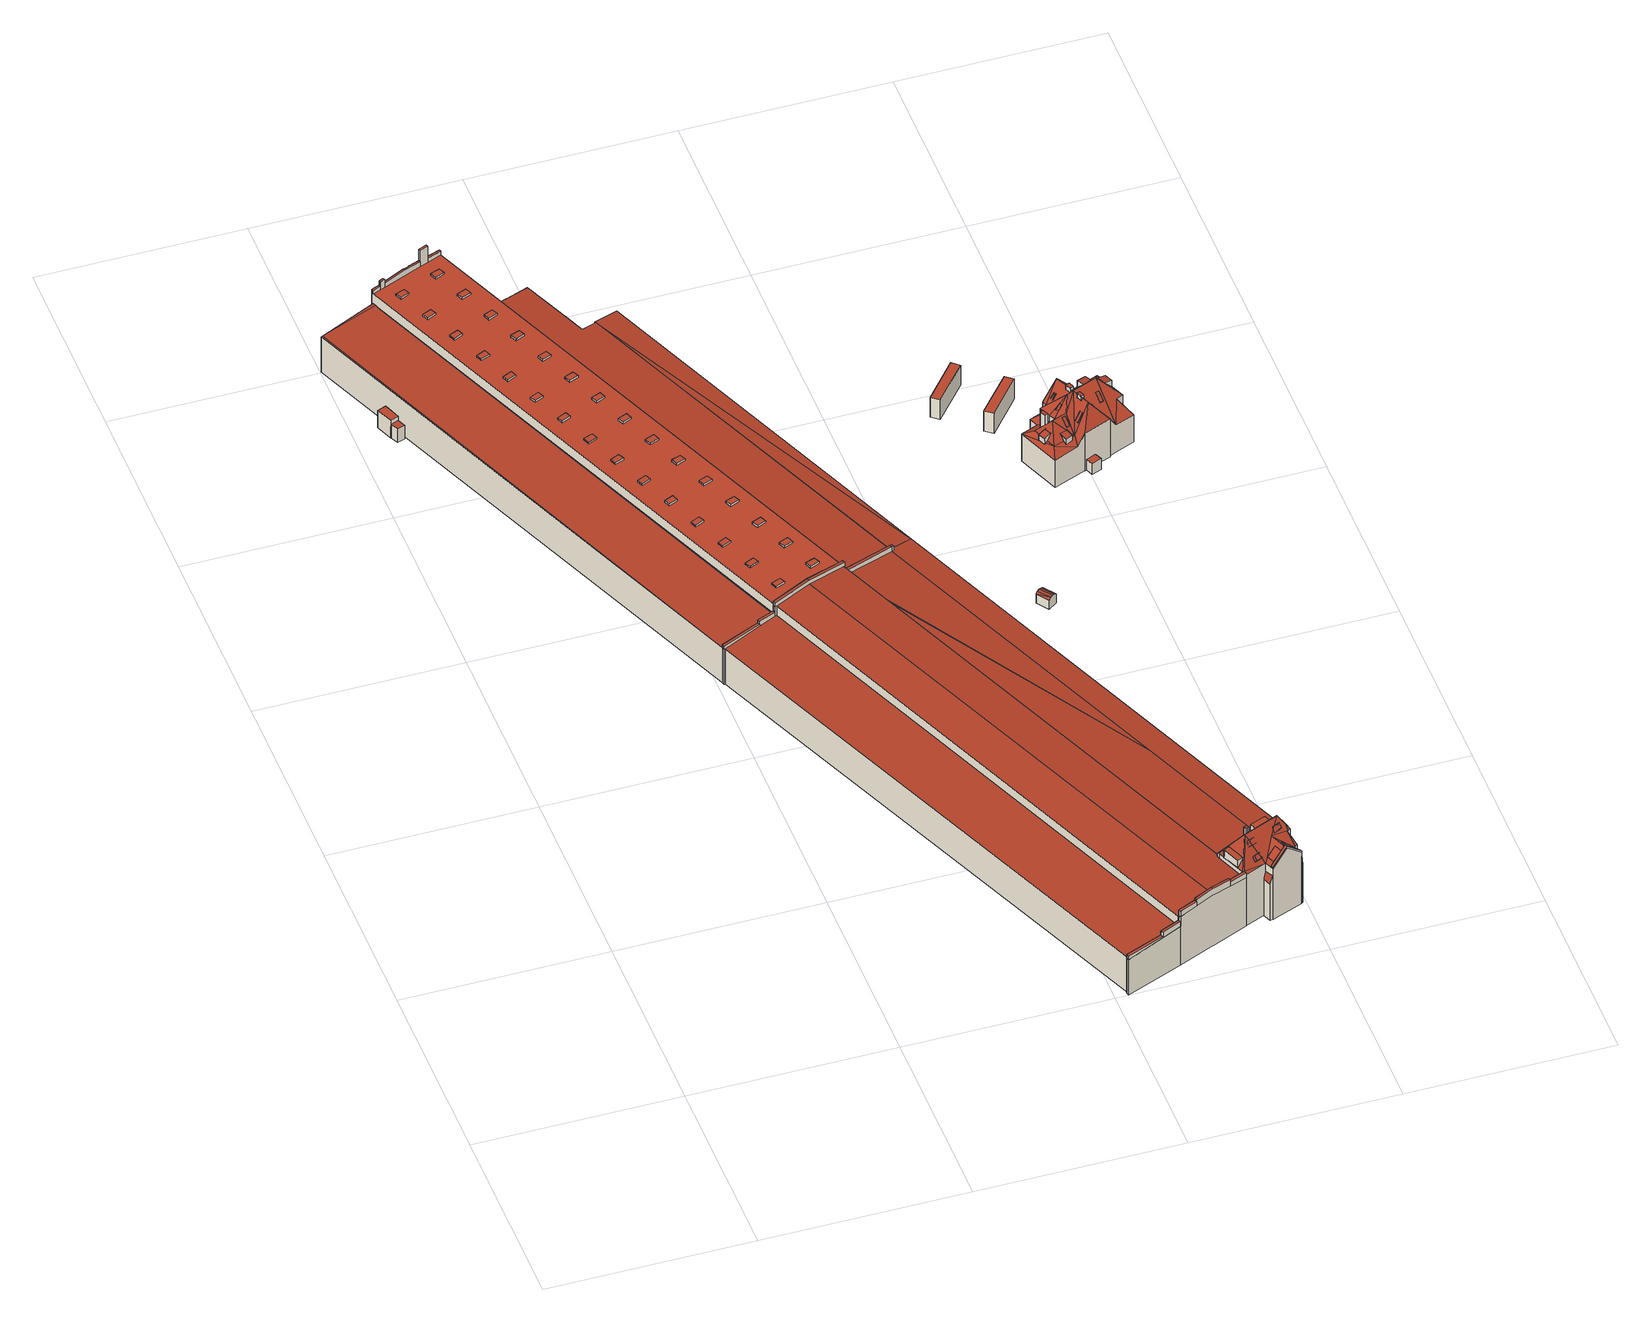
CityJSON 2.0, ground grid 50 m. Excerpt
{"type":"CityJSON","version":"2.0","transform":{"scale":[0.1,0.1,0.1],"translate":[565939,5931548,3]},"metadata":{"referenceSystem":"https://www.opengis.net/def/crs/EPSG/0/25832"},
"CityObjects":{
"building1":{"type":"Building","attributes":{"Grundfläche 2D":"14.264421","Grundhöhe NN":"3.545"},"geometry":[{"type":"Solid","lod":"3","boundaries":[[[[0,1,2,3]],[[4,5,6,7]],[[1,0,8,9]],[[5,10,11,2,1,9,12,6]],[[3,2,11,13]],[[0,3,13,8]],[[7,6,12,14]],[[4,7,14,15]],[[5,4,15,10]],[[9,8,13,11,10,15,14,12]]]],"semantics":{"surfaces":[{"type":"RoofSurface"},{"type":"WallSurface"},{"type":"GroundSurface"}],"values":[[0,0,1,1,1,1,1,1,1,2]]}}]},
"building2":{"type":"Building","attributes":{"Grundfläche 2D":"12864.698488","Grundhöhe NN":"3.545"},"children":["building2-1","building2-2","building2-3","building2-4","building2-5","building2-6","building2-7","building2-8","building2-9","building2-10","building2-11","building2-12","building2-13","building2-14","building2-15","building2-16","building2-17","building2-18","building2-19","building2-20","building2-21","building2-22","building2-23","building2-24","building2-25","building2-26","building2-27","building2-28","building2-29","building2-30","building2-31","building2-32","building2-33","building2-34","building2-35","building2-36","building2-37","building2-38","building2-39","building2-40","building2-41","building2-42","building2-43","building2-44","building2-45","building2-46","building2-47","building2-48","building2-49","building2-50","building2-51"],"geometry":[{"type":"Solid","lod":"3","boundaries":[[[[16,17,18,19]],[[20,19,18]],[[21,22,23,24,25,26]],[[27,28,21,26,29,30]],[[31,32,33,34,35,36,37,38,39,40,41,42]],[[43,44,45,46]],[[45,47,48,49,50,51,52,53,54,55,56,46]],[[57,58,56,59]],[[60,56,58]],[[61,62,63,64,65,66,67,46,56,68]],[[69,70,60]],[[61,68,56,60,70,64,63,62]],[[51,50,71,72,53,52]],[[73,74,75,76,77,78,79,80,81,82,83,84,85,86,87,88]],[[89,90,91,92]],[[93,91,90,94]],[[95,94,90]],[[96,97,98,99,100,101]],[[102,96,103]],[[96,102,97]],[[104,105,106,107,108,109,110,99,98,97,111,112]],[[113,114,65,115,116]],[[117,114,113]],[[67,66,65,114,118,119,46]],[[117,120,114]],[[43,46,119]],[[45,121,47]],[[59,56,55]],[[65,64,122,123,124,125,126]],[[115,65,126,125,127,128]],[[129,38,130]],[[131,39,38,129,132]],[[131,132,133]],[[39,131,134]],[[135,136,137,138,139]],[[140,141,142,143]],[[144,117,113,116]],[[117,144,145,120]],[[48,47,146]],[[146,47,121,147]],[[43,119,148,149]],[[149,44,43]],[[118,148,119]],[[150,151,136,135,139]],[[152,153,154,155,156,157,158,159,160,161,162,163,164,165,166,167]],[[157,168,158]],[[45,44,121]],[[120,118,114]],[[44,149,147,121]],[[145,148,118,120]],[[92,169,170,89]],[[95,171,153,17,16]],[[17,153,152,18]],[[93,94,19,20]],[[19,94,95,16]],[[24,23,172,173]],[[26,25,24,173,100,99,110,174,30,29]],[[174,175,27,30]],[[28,27,175,176,88,172,23,22,21]],[[53,72,54]],[[71,50,49]],[[72,71,49,54]],[[177,171,95]],[[89,170,177,95,90]],[[178,179,133,132,129,130,180,181]],[[182,183,134,131,133,179,178]],[[39,134,183,184]],[[139,138,185,186]],[[101,100,36,35,187]],[[34,188,96,101,187,35]],[[96,188,34,33,189,103]],[[33,190,191,192,193,194,112,111,97,102,103,189]],[[104,112,194,195]],[[109,92,91,110]],[[174,110,91,93,20]],[[175,174,20,18]],[[167,73,175,18,152]],[[175,73,176]],[[38,196,172,88,176,73,88,130]],[[172,196,38,37,197,173]],[[173,197,37,36,100]],[[40,39,184,198]],[[41,40,198,199]],[[42,41,199,200]],[[31,42,200,201]],[[32,31,201,202]],[[190,33,32,202,191]],[[92,109,108,55,54,49,48,203,169]],[[55,108,107,59]],[[57,59,107,106,58]],[[60,58,106,105]],[[69,60,105,104]],[[140,64,70,69,104,195,204,141]],[[205,124,123,122,64,140,143,206]],[[125,124,205,185,138,127]],[[128,127,138,137,115]],[[115,137,136,116]],[[142,141,204,207]],[[143,142,207,206]],[[75,74,208,209]],[[210,77,76,75,209,211]],[[212,213,214,215,86,85,84,83,82,81,80,79,78,77,210,216]],[[178,180,130,88,87,86,215]],[[73,167,217,208,74]],[[218,144,116,136,151,219]],[[145,144,218,220]],[[221,222,146,147,149,148,145,220]],[[222,203,48,146]],[[150,139,186,223]],[[151,150,223,219]],[[156,155,154,153,171,177,224,157]],[[168,157,224,225]],[[226,159,158,168,225,227]],[[228,229,163,162,161,160,159,226,230]],[[166,165,164,163,229,231]],[[167,166,231,217]],[[208,217,231,229,228,230,226,227,225,224,177,170,169,203,222,221,220,218,219,223,186,185,205,206,207,204,195,194,193,192,191,202,201,200,199,198,184,183,182,178,181,180,178,215,214,213,212,216,210,211,209]]]],"semantics":{"surfaces":[{"type":"RoofSurface"},{"type":"WallSurface"},{"type":"GroundSurface"}],"values":[[0,0,0,0,0,0,0,0,0,0,0,0,0,0,0,0,0,0,0,0,0,0,0,0,0,0,0,0,0,0,0,0,0,0,0,0,0,0,0,0,0,0,0,0,0,0,1,1,1,1,1,1,1,1,1,1,1,1,1,1,1,1,1,1,1,1,1,1,1,1,1,1,1,1,1,1,1,1,1,1,1,1,1,1,1,1,1,1,1,1,1,1,1,1,1,1,1,1,1,1,1,1,1,1,1,1,1,1,1,1,1,1,1,1,1,1,2]]}}]},
"building2-1":{"type":"BuildingInstallation","parents":["building2"],"geometry":[{"type":"MultiSurface","lod":"3","boundaries":[[[232,233,234,235,236]],[[237,96,235,234]],[[96,103,236,235]],[[236,103,189,33,190,238,232]]],"semantics":{"surfaces":[{"type":"RoofSurface"},{"type":"WallSurface"}],"values":[0,1,1,1]}}]},
"building2-2":{"type":"BuildingInstallation","parents":["building2"],"geometry":[{"type":"MultiSurface","lod":"3","boundaries":[[[239,240,241,242,243]],[[241,244,245,246,247,242]],[[234,233,239,243]],[[233,232,240,239]],[[97,111,248,245,244,241,240,232,238,249,102]],[[248,250,246,245]],[[242,247,246,250,251,98,237,234,243]]],"semantics":{"surfaces":[{"type":"RoofSurface"},{"type":"WallSurface"}],"values":[0,0,1,1,1,1,1]}}]},
"building2-3":{"type":"BuildingInstallation","parents":["building2"],"geometry":[{"type":"MultiSurface","lod":"3","boundaries":[[[252,253,250,248,254,255]],[[254,248,111,112]],[[104,105,60,252,255,254,112]],[[250,253,252,60,105,106,251]]],"semantics":{"surfaces":[{"type":"RoofSurface"},{"type":"WallSurface"}],"values":[0,1,1,1]}}]},
"building2-4":{"type":"BuildingInstallation","parents":["building2"],"geometry":[{"type":"MultiSurface","lod":"3","boundaries":[[[256,189,188,187,257]],[[258,259,257,187,188,34,35]],[[259,260,256,257]],[[256,260,261,33,189]]],"semantics":{"surfaces":[{"type":"RoofSurface"},{"type":"WallSurface"}],"values":[0,1,1,1]}}]},
"building2-5":{"type":"BuildingInstallation","parents":["building2"],"geometry":[{"type":"MultiSurface","lod":"3","boundaries":[[[262,263,264,265,266]],[[265,267,39,266]],[[262,266,39,40]],[[40,41,268,264,263,262]]],"semantics":{"surfaces":[{"type":"RoofSurface"},{"type":"WallSurface"}],"values":[0,1,1,1]}}]},
"building2-6":{"type":"BuildingInstallation","parents":["building2"],"geometry":[{"type":"MultiSurface","lod":"3","boundaries":[[[259,269,270,260]],[[258,42,31,269,259]],[[31,32,270,269]],[[32,261,260,270]]],"semantics":{"surfaces":[{"type":"RoofSurface"},{"type":"WallSurface"}],"values":[0,1,1,1]}}]},
"building2-7":{"type":"BuildingInstallation","parents":["building2"],"geometry":[{"type":"MultiSurface","lod":"3","boundaries":[[[271,197,196,272]],[[272,196,38,267,265]],[[265,264,271,272]],[[37,197,271,264,268]],[[38,196,197,37]]],"semantics":{"surfaces":[{"type":"RoofSurface"},{"type":"WallSurface"}],"values":[0,1,1,1,1]}}]},
"building2-8":{"type":"BuildingInstallation","parents":["building2"],"geometry":[{"type":"MultiSurface","lod":"3","boundaries":[[[273,274,275]],[[276,277,273,275,278]],[[279,274,273,277,280,67]],[[281,278,275,274,279,66]],[[276,278,281,282]],[[277,276,282,280]]],"semantics":{"surfaces":[{"type":"RoofSurface"},{"type":"WallSurface"}],"values":[0,0,1,1,1,1]}}]},
"building2-9":{"type":"BuildingInstallation","parents":["building2"],"geometry":[{"type":"MultiSurface","lod":"3","boundaries":[[[283,284,285,286,287]],[[285,288,289,286]],[[290,291,283,287]],[[292,288,285,284,283,291,293,61]],[[292,294,289,288]],[[295,290,287,286,289,294,68]]],"semantics":{"surfaces":[{"type":"RoofSurface"},{"type":"WallSurface"}],"values":[0,0,1,1,1,1]}}]},
"building2-10":{"type":"BuildingInstallation","parents":["building2"],"geometry":[{"type":"MultiSurface","lod":"3","boundaries":[[[296,297,298,299,300,63]],[[301,296,63]],[[296,301,302,62,303,304,298,297]],[[305,302,301,63]],[[304,306,299,298]],[[63,305,63,300,299,306,307]]],"semantics":{"surfaces":[{"type":"RoofSurface"},{"type":"WallSurface"}],"values":[0,0,1,1,1,1]}}]},
"building2-11":{"type":"BuildingInstallation","parents":["building2"],"geometry":[{"type":"MultiSurface","lod":"3","boundaries":[[[308,309,310,311,312,313,314]],[[311,315,316,317,312]],[[311,310,124,125,127,315]],[[316,315,127,128]],[[318,126,312,317,316,128,319,320,321,322]],[[323,122,308,314,313,312,126,324,325,326,327]],[[124,310,309,308,122,123]]],"semantics":{"surfaces":[{"type":"RoofSurface"},{"type":"WallSurface"}],"values":[0,0,1,1,1,1,1]}}]},
"building2-12":{"type":"BuildingInstallation","parents":["building2"],"geometry":[{"type":"MultiSurface","lod":"3","boundaries":[[[328,329,330,331]],[[331,330,332,333]],[[328,331,333,334]],[[329,328,334,335]],[[330,329,335,332]]],"semantics":{"surfaces":[{"type":"RoofSurface"},{"type":"WallSurface"}],"values":[0,1,1,1,1]}}]},
"building2-13":{"type":"BuildingInstallation","parents":["building2"],"geometry":[{"type":"MultiSurface","lod":"3","boundaries":[[[336,337,338,322,321,320]],[[339,337,336,320,319,340]],[[339,341,338,337]],[[341,318,322,338]]],"semantics":{"surfaces":[{"type":"RoofSurface"},{"type":"WallSurface"}],"values":[0,1,1,1]}}]},
"building2-14":{"type":"BuildingInstallation","parents":["building2"],"geometry":[{"type":"MultiSurface","lod":"3","boundaries":[[[342,343,344,345]],[[345,346,342]],[[343,342,346,57]],[[343,57,344]]],"semantics":{"surfaces":[{"type":"RoofSurface"},{"type":"WallSurface"}],"values":[0,1,1,1]}}]},
"building2-15":{"type":"BuildingInstallation","parents":["building2"],"geometry":[{"type":"MultiSurface","lod":"3","boundaries":[[[347,348,349,350,351,352]],[[353,351,350,349,354,355]],[[352,351,353,356]],[[347,352,356,357]],[[348,347,357,358]],[[349,348,358,354]]],"semantics":{"surfaces":[{"type":"RoofSurface"},{"type":"WallSurface"}],"values":[0,1,1,1,1,1]}}]},
"building2-16":{"type":"BuildingInstallation","parents":["building2"],"geometry":[{"type":"MultiSurface","lod":"3","boundaries":[[[327,326,325,359,360]],[[324,361,359,325]],[[361,362,360,359]],[[363,323,327,360,362]]],"semantics":{"surfaces":[{"type":"RoofSurface"},{"type":"WallSurface"}],"values":[0,1,1,1]}}]},
"building2-17":{"type":"BuildingInstallation","parents":["building2"],"geometry":[{"type":"MultiSurface","lod":"3","boundaries":[[[364,365,366,367]],[[367,366,368,369]],[[364,367,369,370]],[[365,364,370,371]],[[366,365,371,368]]],"semantics":{"surfaces":[{"type":"RoofSurface"},{"type":"WallSurface"}],"values":[0,1,1,1,1]}}]},
"building2-18":{"type":"BuildingInstallation","parents":["building2"],"geometry":[{"type":"MultiSurface","lod":"3","boundaries":[[[372,373,374,375]],[[375,374,376,377]],[[372,375,377,378]],[[373,372,378,379]],[[374,373,379,376]]],"semantics":{"surfaces":[{"type":"RoofSurface"},{"type":"WallSurface"}],"values":[0,1,1,1,1]}}]},
"building2-19":{"type":"BuildingInstallation","parents":["building2"],"geometry":[{"type":"MultiSurface","lod":"3","boundaries":[[[380,381,382,383]],[[384,385,383,382]],[[380,383,385,386]],[[386,387,381,380]],[[382,381,387,384]]],"semantics":{"surfaces":[{"type":"RoofSurface"},{"type":"WallSurface"}],"values":[0,1,1,1,1]}}]},
"building2-20":{"type":"BuildingInstallation","parents":["building2"],"geometry":[{"type":"MultiSurface","lod":"3","boundaries":[[[388,389,390,391]],[[391,390,392,393]],[[388,391,393,394]],[[389,388,394,395]],[[390,389,395,392]]],"semantics":{"surfaces":[{"type":"RoofSurface"},{"type":"WallSurface"}],"values":[0,1,1,1,1]}}]},
"building2-21":{"type":"BuildingInstallation","parents":["building2"],"geometry":[{"type":"MultiSurface","lod":"3","boundaries":[[[396,397,398,399]],[[399,398,400,401]],[[396,399,401,402]],[[397,396,402,403]],[[398,397,403,400]]],"semantics":{"surfaces":[{"type":"RoofSurface"},{"type":"WallSurface"}],"values":[0,1,1,1,1]}}]},
"building2-22":{"type":"BuildingInstallation","parents":["building2"],"geometry":[{"type":"MultiSurface","lod":"3","boundaries":[[[404,405,406,407]],[[407,406,408,409]],[[404,407,409,410]],[[405,404,410,411]],[[406,405,411,408]]],"semantics":{"surfaces":[{"type":"RoofSurface"},{"type":"WallSurface"}],"values":[0,1,1,1,1]}}]},
"building2-23":{"type":"BuildingInstallation","parents":["building2"],"geometry":[{"type":"MultiSurface","lod":"3","boundaries":[[[412,413,414,415]],[[415,414,416,417]],[[412,415,417,418]],[[413,412,418,419]],[[414,413,419,416]]],"semantics":{"surfaces":[{"type":"RoofSurface"},{"type":"WallSurface"}],"values":[0,1,1,1,1]}}]},
"building2-24":{"type":"BuildingInstallation","parents":["building2"],"geometry":[{"type":"MultiSurface","lod":"3","boundaries":[[[420,421,422,423]],[[423,422,424,425]],[[420,423,425,426]],[[421,420,426,427]],[[422,421,427,424]]],"semantics":{"surfaces":[{"type":"RoofSurface"},{"type":"WallSurface"}],"values":[0,1,1,1,1]}}]},
"building2-25":{"type":"BuildingInstallation","parents":["building2"],"geometry":[{"type":"MultiSurface","lod":"3","boundaries":[[[428,429,430,431]],[[432,433,431,430]],[[434,435,436,428,431,433]],[[436,437,429,428]],[[83,84,432,430,429,437]]],"semantics":{"surfaces":[{"type":"RoofSurface"},{"type":"WallSurface"}],"values":[0,1,1,1,1]}}]},
"building2-26":{"type":"BuildingInstallation","parents":["building2"],"geometry":[{"type":"MultiSurface","lod":"3","boundaries":[[[438,439,440,441]],[[441,440,442,443]],[[438,441,443,444]],[[439,438,444,445]],[[440,439,445,442]]],"semantics":{"surfaces":[{"type":"RoofSurface"},{"type":"WallSurface"}],"values":[0,1,1,1,1]}}]},
"building2-27":{"type":"BuildingInstallation","parents":["building2"],"geometry":[{"type":"MultiSurface","lod":"3","boundaries":[[[446,447,448,449]],[[449,448,450,451]],[[446,449,451,452]],[[447,446,452,453]],[[448,447,453,450]]],"semantics":{"surfaces":[{"type":"RoofSurface"},{"type":"WallSurface"}],"values":[0,1,1,1,1]}}]},
"building2-28":{"type":"BuildingInstallation","parents":["building2"],"geometry":[{"type":"MultiSurface","lod":"3","boundaries":[[[454,455,456,457]],[[457,456,458,459]],[[454,457,459,460]],[[455,454,460,461]],[[456,455,461,458]]],"semantics":{"surfaces":[{"type":"RoofSurface"},{"type":"WallSurface"}],"values":[0,1,1,1,1]}}]},
"building2-29":{"type":"BuildingInstallation","parents":["building2"],"geometry":[{"type":"MultiSurface","lod":"3","boundaries":[[[462,463,464,465]],[[465,464,466,467]],[[462,465,467,468]],[[463,462,468,469]],[[464,463,469,466]]],"semantics":{"surfaces":[{"type":"RoofSurface"},{"type":"WallSurface"}],"values":[0,1,1,1,1]}}]},
"building2-30":{"type":"BuildingInstallation","parents":["building2"],"geometry":[{"type":"MultiSurface","lod":"3","boundaries":[[[470,471,472,473]],[[473,472,474,475]],[[470,473,475,476]],[[471,470,476,477]],[[472,471,477,474]]],"semantics":{"surfaces":[{"type":"RoofSurface"},{"type":"WallSurface"}],"values":[0,1,1,1,1]}}]},
"building2-31":{"type":"BuildingInstallation","parents":["building2"],"geometry":[{"type":"MultiSurface","lod":"3","boundaries":[[[478,479,480,481]],[[482,483,481,480]],[[478,481,483,484]],[[484,485,479,478]],[[480,479,485,482]]],"semantics":{"surfaces":[{"type":"RoofSurface"},{"type":"WallSurface"}],"values":[0,1,1,1,1]}}]},
"building2-32":{"type":"BuildingInstallation","parents":["building2"],"geometry":[{"type":"MultiSurface","lod":"3","boundaries":[[[486,487,488,489]],[[489,488,490,491]],[[486,489,491,492]],[[487,486,492,493]],[[488,487,493,490]]],"semantics":{"surfaces":[{"type":"RoofSurface"},{"type":"WallSurface"}],"values":[0,1,1,1,1]}}]},
"building2-33":{"type":"BuildingInstallation","parents":["building2"],"geometry":[{"type":"MultiSurface","lod":"3","boundaries":[[[494,495,496,497]],[[497,496,498,499]],[[494,497,499,500]],[[495,494,500,501]],[[496,495,501,498]]],"semantics":{"surfaces":[{"type":"RoofSurface"},{"type":"WallSurface"}],"values":[0,1,1,1,1]}}]},
"building2-34":{"type":"BuildingInstallation","parents":["building2"],"geometry":[{"type":"MultiSurface","lod":"3","boundaries":[[[502,503,504,505]],[[506,507,505,504]],[[502,505,507,508]],[[508,509,503,502]],[[504,503,509,506]]],"semantics":{"surfaces":[{"type":"RoofSurface"},{"type":"WallSurface"}],"values":[0,1,1,1,1]}}]},
"building2-35":{"type":"BuildingInstallation","parents":["building2"],"geometry":[{"type":"MultiSurface","lod":"3","boundaries":[[[510,511,512,513]],[[513,512,514,515]],[[510,513,515,516]],[[511,510,516,517]],[[512,511,517,514]]],"semantics":{"surfaces":[{"type":"RoofSurface"},{"type":"WallSurface"}],"values":[0,1,1,1,1]}}]},
"building2-36":{"type":"BuildingInstallation","parents":["building2"],"geometry":[{"type":"MultiSurface","lod":"3","boundaries":[[[518,519,520,521]],[[521,520,522,523]],[[518,521,523,524]],[[519,518,524,525]],[[520,519,525,522]]],"semantics":{"surfaces":[{"type":"RoofSurface"},{"type":"WallSurface"}],"values":[0,1,1,1,1]}}]},
"building2-37":{"type":"BuildingInstallation","parents":["building2"],"geometry":[{"type":"MultiSurface","lod":"3","boundaries":[[[526,527,528,529]],[[529,528,530,531]],[[526,529,531,532]],[[527,526,532,533]],[[528,527,533,530]]],"semantics":{"surfaces":[{"type":"RoofSurface"},{"type":"WallSurface"}],"values":[0,1,1,1,1]}}]},
"building2-38":{"type":"BuildingInstallation","parents":["building2"],"geometry":[{"type":"MultiSurface","lod":"3","boundaries":[[[534,535,536,537]],[[537,536,538,539]],[[534,537,539,540]],[[535,534,540,541]],[[536,535,541,538]]],"semantics":{"surfaces":[{"type":"RoofSurface"},{"type":"WallSurface"}],"values":[0,1,1,1,1]}}]},
"building2-39":{"type":"BuildingInstallation","parents":["building2"],"geometry":[{"type":"MultiSurface","lod":"3","boundaries":[[[542,543,544,545]],[[545,544,546,547]],[[542,545,547,548]],[[543,542,548,549]],[[544,543,549,546]]],"semantics":{"surfaces":[{"type":"RoofSurface"},{"type":"WallSurface"}],"values":[0,1,1,1,1]}}]},
"building2-40":{"type":"BuildingInstallation","parents":["building2"],"geometry":[{"type":"MultiSurface","lod":"3","boundaries":[[[550,551,552,553]],[[553,552,554,555]],[[550,553,555,556]],[[551,550,556,557]],[[552,551,557,554]]],"semantics":{"surfaces":[{"type":"RoofSurface"},{"type":"WallSurface"}],"values":[0,1,1,1,1]}}]},
"building2-41":{"type":"BuildingInstallation","parents":["building2"],"geometry":[{"type":"MultiSurface","lod":"3","boundaries":[[[558,559,560,561]],[[561,560,562,563]],[[558,561,563,564]],[[559,558,564,565]],[[560,559,565,562]]],"semantics":{"surfaces":[{"type":"RoofSurface"},{"type":"WallSurface"}],"values":[0,1,1,1,1]}}]},
"building2-42":{"type":"BuildingInstallation","parents":["building2"],"geometry":[{"type":"MultiSurface","lod":"3","boundaries":[[[566,567,568,569,570]],[[571,572,568,567]],[[573,437,436,568,572]],[[79,80,81,82,83,437,573,572,571,567,566,570]],[[436,435,574,569,568]]],"semantics":{"surfaces":[{"type":"RoofSurface"},{"type":"WallSurface"}],"values":[0,0,0,1,1]}}]},
"building2-43":{"type":"BuildingInstallation","parents":["building2"],"geometry":[{"type":"MultiSurface","lod":"3","boundaries":[[[575,576,577,578]],[[578,577,579,580]],[[575,578,580,581]],[[576,575,581,582]],[[577,576,582,579]]],"semantics":{"surfaces":[{"type":"RoofSurface"},{"type":"WallSurface"}],"values":[0,1,1,1,1]}}]},
"building2-44":{"type":"BuildingInstallation","parents":["building2"],"geometry":[{"type":"MultiSurface","lod":"3","boundaries":[[[583,584,585,586]],[[586,585,587,588]],[[583,586,588,589]],[[584,583,589,590]],[[585,584,590,587]]],"semantics":{"surfaces":[{"type":"RoofSurface"},{"type":"WallSurface"}],"values":[0,1,1,1,1]}}]},
"building2-45":{"type":"BuildingInstallation","parents":["building2"],"geometry":[{"type":"MultiSurface","lod":"3","boundaries":[[[591,592,593,594]],[[570,569,591,594]],[[574,595,596,592,591,569]],[[596,597,593,592]],[[593,597,78,79,570,594]]],"semantics":{"surfaces":[{"type":"RoofSurface"},{"type":"WallSurface"}],"values":[0,1,1,1,1]}}]},
"building2-46":{"type":"BuildingInstallation","parents":["building2"],"geometry":[{"type":"MultiSurface","lod":"3","boundaries":[[[597,596,598,599,600,601]],[[596,595,74,75,599,598]],[[75,76,77,601,600,599]],[[77,78,597,601]]],"semantics":{"surfaces":[{"type":"RoofSurface"},{"type":"WallSurface"}],"values":[0,1,1,1]}}]},
"building2-47":{"type":"BuildingInstallation","parents":["building2"],"geometry":[{"type":"MultiSurface","lod":"3","boundaries":[[[602,603,604,605]],[[605,604,606,607]],[[602,605,607,608]],[[603,602,608,609]],[[604,603,609,606]]],"semantics":{"surfaces":[{"type":"RoofSurface"},{"type":"WallSurface"}],"values":[0,1,1,1,1]}}]},
"building2-48":{"type":"BuildingInstallation","parents":["building2"],"geometry":[{"type":"MultiSurface","lod":"3","boundaries":[[[610,611,612,613]],[[613,612,614,615]],[[610,613,615,616]],[[611,610,616,617]],[[612,611,617,614]]],"semantics":{"surfaces":[{"type":"RoofSurface"},{"type":"WallSurface"}],"values":[0,1,1,1,1]}}]},
"building2-49":{"type":"BuildingInstallation","parents":["building2"],"geometry":[{"type":"MultiSurface","lod":"3","boundaries":[[[618,619,620,621]],[[621,620,622,623]],[[618,621,623,624]],[[619,618,624,625]],[[620,619,625,622]]],"semantics":{"surfaces":[{"type":"RoofSurface"},{"type":"WallSurface"}],"values":[0,1,1,1,1]}}]},
"building2-50":{"type":"BuildingInstallation","parents":["building2"],"geometry":[{"type":"MultiSurface","lod":"3","boundaries":[[[626,627,628,629]],[[629,628,630,631]],[[626,629,631,632]],[[627,626,632,633]],[[628,627,633,630]]],"semantics":{"surfaces":[{"type":"RoofSurface"},{"type":"WallSurface"}],"values":[0,1,1,1,1]}}]},
"building2-51":{"type":"BuildingInstallation","parents":["building2"],"geometry":[{"type":"MultiSurface","lod":"3","boundaries":[[[432,634,635,636,433]],[[84,85,86,635,634,432]],[[87,434,433,636]],[[133,179,87,636,87]],[[86,87,636,635]]],"semantics":{"surfaces":[{"type":"RoofSurface"},{"type":"WallSurface"}],"values":[0,1,1,1,1]}}]},
"building3":{"type":"Building","attributes":{"Grundfläche 2D":"1413.914866","Grundhöhe NN":"3.584"},"geometry":[{"type":"Solid","lod":"3","boundaries":[[[[637,638,17,16]],[[639,640,95,90,89,641,642]],[[643,644,168,157,642]],[[157,153,645,642]],[[637,16,95,640]],[[637,640,639,645,638]],[[645,153,17,638]],[[95,16,17,153,171]],[[644,643,646,647]],[[168,644,647,648]],[[157,168,648,649]],[[157,649,650,171,153]],[[645,639,642]],[[643,642,651,646]],[[641,89,652,653]],[[642,641,653,651]],[[95,171,650]],[[90,95,650,652,89]],[[651,653,652,650,649,648,647,646]]]],"semantics":{"surfaces":[{"type":"RoofSurface"},{"type":"WallSurface"},{"type":"GroundSurface"}],"values":[[0,0,0,0,1,1,1,1,1,1,1,1,1,1,1,1,1,1,2]]}}]},
"building4":{"type":"Building","attributes":{"Grundfläche 2D":"9.415315","Grundhöhe NN":"4.656"},"geometry":[{"type":"Solid","lod":"3","boundaries":[[[[654,655,656]],[[657,655,654]],[[658,657,654,659]],[[660,658,659,661]],[[662,660,661,663]],[[656,655,664,665]],[[663,661,659,654,656,665,666]],[[662,663,666,667]],[[655,657,668,664]],[[657,658,660,662,667,668]],[[667,666,665,664,668]]]],"semantics":{"surfaces":[{"type":"RoofSurface"},{"type":"WallSurface"},{"type":"GroundSurface"}],"values":[[0,0,0,0,0,1,1,1,1,1,2]]}}]},
"building5":{"type":"Building","attributes":{"Grundfläche 2D":"28.813948","Grundhöhe NN":"4.595"},"geometry":[{"type":"Solid","lod":"3","boundaries":[[[[669,670,671,672]],[[673,674,672,671]],[[674,675,669,672]],[[675,676,670,669]],[[676,673,671,670]],[[676,675,674,673]]]],"semantics":{"surfaces":[{"type":"RoofSurface"},{"type":"WallSurface"},{"type":"GroundSurface"}],"values":[[0,1,1,1,1,2]]}}]},
"building6":{"type":"Building","attributes":{"Grundfläche 2D":"29.600886","Grundhöhe NN":"4.623"},"geometry":[{"type":"Solid","lod":"3","boundaries":[[[[677,678,679,680]],[[681,682,680,679]],[[682,683,677,680]],[[683,684,678,677]],[[684,681,679,678]],[[684,683,682,681]]]],"semantics":{"surfaces":[{"type":"RoofSurface"},{"type":"WallSurface"},{"type":"GroundSurface"}],"values":[[0,1,1,1,1,2]]}}]},
"building7":{"type":"Building","attributes":{"Grundfläche 2D":"310.483107","Grundhöhe NN":"4.578"},"children":["building7-1","building7-2","building7-3","building7-4","building7-5","building7-6","building7-7","building7-8","building7-9","building7-10","building7-11","building7-12","building7-13","building7-14"],"geometry":[{"type":"Solid","lod":"3","boundaries":[[[[685,686,687]],[[688,689,687,686,690]],[[691,692,686,685,693]],[[694,695,696,697,698,699]],[[700,701,702,698]],[[698,702,699]],[[703,701,700,689,704,705]],[[704,689,688,690,686,706,707]],[[699,702,708]],[[709,710,693,685]],[[711,710,709]],[[712,713,714]],[[713,715,714]],[[716,717,718,693,710]],[[719,718,720,721,722,723,724]],[[725,723,722]],[[726,727,710,711]],[[728,710,727]],[[710,729,730,718,717,716]],[[720,731,732,733,722,721]],[[720,718,731]],[[734,735,736]],[[729,710,728]],[[737,738,729]],[[729,738,734,736]],[[730,729,736,718]],[[723,713,718,719,724]],[[723,739,713]],[[737,740,738]],[[714,741,712]],[[704,741,714,742,743]],[[705,704,743,742,714,701,703]],[[718,713,712]],[[712,693,718]],[[744,693,712,741,745]],[[691,693,744,745,741,686,692]],[[731,736,735,732]],[[736,731,718]],[[739,715,713]],[[686,741,704,707,706]],[[746,747,748,749]],[[701,714,715]],[[738,740,734]],[[696,695,732,735]],[[695,694,733,732]],[[722,733,694,699,725]],[[725,699,708,723]],[[708,702,739,723]],[[739,702,701,715]],[[749,748,750,751]],[[746,749,751,752]],[[747,746,752,753]],[[709,685,687,754,755]],[[711,709,755,756]],[[753,757,727,726,711,756,750,748,747]],[[728,727,757,758]],[[759,737,729,728,758,760]],[[759,761,762,763,697,696,735,734,740,737]],[[698,697,763,764]],[[700,698,764,765]],[[689,700,765,766]],[[687,689,766,754]],[[757,753,752,751,750,756,755,754,766,765,764,763,762,761,759,760,758]]]],"semantics":{"surfaces":[{"type":"RoofSurface"},{"type":"WallSurface"},{"type":"GroundSurface"}],"values":[[0,0,0,0,0,0,0,0,0,0,0,0,0,0,0,0,0,0,0,0,0,0,0,0,0,0,0,0,0,0,0,0,0,0,0,0,0,0,0,0,0,1,1,1,1,1,1,1,1,1,1,1,1,1,1,1,1,1,1,1,1,1,2]]}}]},
"building7-1":{"type":"BuildingInstallation","parents":["building7"],"geometry":[{"type":"MultiSurface","lod":"3","boundaries":[[[767,768,769,770]],[[768,767,771,772]],[[770,769,773,774]],[[767,770,774,771]],[[769,768,772,773]]],"semantics":{"surfaces":[{"type":"RoofSurface"},{"type":"WallSurface"}],"values":[0,1,1,1,1]}}]},
"building7-2":{"type":"BuildingInstallation","parents":["building7"],"geometry":[{"type":"MultiSurface","lod":"3","boundaries":[[[775,776,777,778,779]],[[780,724,781,777,776,775]],[[781,719,720,731,778,777]],[[779,778,731,782]],[[775,779,782,721,780]]],"semantics":{"surfaces":[{"type":"RoofSurface"},{"type":"WallSurface"}],"values":[0,1,1,1,1]}}]},
"building7-3":{"type":"BuildingInstallation","parents":["building7"],"geometry":[{"type":"MultiSurface","lod":"3","boundaries":[[[783,784,785,786]],[[688,787,783,786,788]],[[690,706,784,783,787]],[[786,785,707,788]]],"semantics":{"surfaces":[{"type":"RoofSurface"},{"type":"WallSurface"}],"values":[0,1,1,1]}}]},
"building7-4":{"type":"BuildingInstallation","parents":["building7"],"geometry":[{"type":"MultiSurface","lod":"3","boundaries":[[[789,790,791,792]],[[792,791,793,794]],[[790,789,795,730]],[[789,792,794,795]],[[791,790,730,793]]],"semantics":{"surfaces":[{"type":"RoofSurface"},{"type":"WallSurface"}],"values":[0,1,1,1,1]}}]},
"building7-5":{"type":"BuildingInstallation","parents":["building7"],"geometry":[{"type":"MultiSurface","lod":"3","boundaries":[[[796,797,798,799,800]],[[801,802,796,800]],[[802,742,703,803,798,797,796]],[[803,804,799,798]],[[804,705,743,801,800,799]]],"semantics":{"surfaces":[{"type":"RoofSurface"},{"type":"WallSurface"}],"values":[0,1,1,1,1]}}]},
"building7-6":{"type":"BuildingInstallation","parents":["building7"],"geometry":[{"type":"MultiSurface","lod":"3","boundaries":[[[805,806,807,808]],[[806,805,809,716,810]],[[810,811,807,806]],[[717,812,808,807,811]],[[812,809,805,808]]],"semantics":{"surfaces":[{"type":"RoofSurface"},{"type":"WallSurface"}],"values":[0,1,1,1,1]}}]},
"building7-7":{"type":"BuildingInstallation","parents":["building7"],"geometry":[{"type":"MultiSurface","lod":"3","boundaries":[[[813,814,815,816]],[[814,817,815]],[[816,818,813]],[[814,813,818,817]]],"semantics":{"surfaces":[{"type":"RoofSurface"},{"type":"WallSurface"}],"values":[0,1,1,1]}}]},
"building7-8":{"type":"BuildingInstallation","parents":["building7"],"geometry":[{"type":"MultiSurface","lod":"3","boundaries":[[[819,820,821,822]],[[822,821,823,824]],[[819,822,824,825]],[[820,819,825,826]],[[821,820,826,823]]],"semantics":{"surfaces":[{"type":"RoofSurface"},{"type":"WallSurface"}],"values":[0,1,1,1,1]}}]},
"building7-9":{"type":"BuildingInstallation","parents":["building7"],"geometry":[{"type":"MultiSurface","lod":"3","boundaries":[[[827,828,829,830]],[[829,828,831,832]],[[830,829,832,833]],[[827,830,833,834]],[[828,827,834,831]]],"semantics":{"surfaces":[{"type":"RoofSurface"},{"type":"WallSurface"}],"values":[0,1,1,1,1]}}]},
"building7-10":{"type":"BuildingInstallation","parents":["building7"],"geometry":[{"type":"MultiSurface","lod":"3","boundaries":[[[835,836,837,838]],[[836,835,839,840]],[[835,838,841,839]],[[838,837,842,841]],[[837,836,840,842]]],"semantics":{"surfaces":[{"type":"RoofSurface"},{"type":"WallSurface"}],"values":[0,1,1,1,1]}}]},
"building7-11":{"type":"BuildingInstallation","parents":["building7"],"geometry":[{"type":"MultiSurface","lod":"3","boundaries":[[[745,843,844,845,846]],[[847,848,845,844]],[[744,846,845,848,691]],[[844,843,692,847]]],"semantics":{"surfaces":[{"type":"RoofSurface"},{"type":"WallSurface"}],"values":[0,1,1,1]}}]},
"building7-12":{"type":"BuildingInstallation","parents":["building7"],"geometry":[{"type":"MultiSurface","lod":"3","boundaries":[[[849,850,851,852,853]],[[852,851,854,855]],[[850,849,856]],[[856,854,851,850]]],"semantics":{"surfaces":[{"type":"RoofSurface"},{"type":"WallSurface"}],"values":[0,1,1,1]}}]},
"building7-13":{"type":"BuildingInstallation","parents":["building7"],"geometry":[{"type":"MultiSurface","lod":"3","boundaries":[[[857,858,859,860]],[[859,858,861,862]],[[859,862,860]],[[857,860,863]],[[858,857,863,861]]],"semantics":{"surfaces":[{"type":"RoofSurface"},{"type":"WallSurface"}],"values":[0,1,1,1,1]}}]},
"building7-14":{"type":"BuildingInstallation","parents":["building7"],"geometry":[{"type":"MultiSurface","lod":"3","boundaries":[[[864,865,866,867]],[[867,866,868,869]],[[864,867,869,870]],[[865,864,870,871]],[[866,865,871,868]]],"semantics":{"surfaces":[{"type":"RoofSurface"},{"type":"WallSurface"}],"values":[0,1,1,1,1]}}]}
},
"vertices":[
[62,2291,56],[78,2250,56],[99,2258,56],[83,2299,56],[106,2237,45],[98,2257,45],[79,2250,45],[88,2230,45],[62,2291,5],[78,2250,5],[98,2257,5],[99,2258,5],[79,2250,5],[83,2299,5],[88,2230,5],[106,2237,5],
[967,1435,122],[964,1442,122],[837,1391,130],[840,1383,130],[840,1384,130],[741,1351,166],[652,1314,158],[650,1313,158],[652,1306,158],[656,1307,158],[744,1344,166],[837,1391,158],[834,1389,158],[837,1382,158],[840,1384,158],[1029,8,109],[1032,1,109],[1171,57,120],[1169,63,120],[1166,63,120],[656,1307,120],[652,1306,120],[650,1313,120],[513,1257,109],[515,1250,109],[517,1251,109],[1032,9,109],[1457,243,202],[1453,252,188],[1450,251,188],[1452,226,222],[1450,259,178],[1444,273,156],[1439,271,156],[1447,252,185],[1445,252,185],[1424,242,185],[1409,236,185],[1401,256,156],[1311,219,156],[1365,190,222],[1337,153,162],[1343,137,162],[1313,212,162],[1346,138,162],[1379,177,197],[1390,167,178],[1396,161,168],[1402,154,156],[1429,196,194],[1436,205,203],[1440,210,207],[1373,183,209],[1348,132,155],[1396,152,156],[1439,271,185],[1401,256,185],[834,1389,148],[324,2633,148],[325,2634,148],[324,2636,148],[323,2639,148],[287,2624,148],[267,2616,148],[243,2606,148],[242,2606,148],[237,2603,148],[171,2577,148],[161,2572,148],[145,2566,148],[140,2564,148],[142,2559,148],[652,1314,148],[1444,274,109],[1296,636,109],[837,1382,119],[1315,221,119],[840,1384,119],[840,1383,119],[967,1435,109],[1169,63,148],[1261,94,155],[1258,101,155],[744,1344,155],[656,1307,148],[1166,63,147],[1260,94,155],[1171,57,148],[1348,132,148],[1346,138,148],[1343,137,148],[1313,212,148],[1311,219,148],[1315,221,148],[837,1382,148],[1306,113,151],[1349,131,148],[1475,198,173],[1469,207,188],[1478,186,156],[1480,187,156],[1474,202,180],[1471,208,188],[1468,217,202],[1471,208,180],[1453,252,178],[1409,138,156],[1411,133,156],[1412,132,156],[1449,147,194],[1446,153,194],[1488,163,156],[1485,169,156],[148,2544,120],[652,1314,120],[6,2504,110],[145,2551,120],[142,2559,120],[2,2503,109],[1488,167,133],[1480,187,134],[1478,186,145],[1488,163,145],[1490,164,133],[1402,154,134],[1396,152,113],[1405,131,113],[1411,133,134],[1487,190,156],[1478,210,156],[1452,276,156],[1461,255,156],[1478,210,188],[1461,255,188],[1492,165,117],[1483,188,117],[837,1391,120],[964,1442,111],[922,1546,111],[656,2192,110],[635,2245,110],[590,2354,110],[589,2353,110],[553,2339,113],[533,2388,113],[526,2405,113],[525,2406,113],[483,2507,113],[428,2484,117],[427,2483,117],[392,2469,119],[834,1389,120],[589,2354,110],[1315,221,5],[1444,274,5],[964,1442,109],[650,1313,147],[652,1306,147],[840,1384,147],[837,1391,147],[741,1351,155],[964,1442,5],[142,2559,5],[142,2559,6],[652,1314,5],[145,2551,5],[6,2504,5],[2,2503,5],[513,1257,5],[1488,163,5],[1490,164,5],[1166,63,133],[1169,63,134],[1171,57,134],[1171,57,6],[1171,57,5],[1260,94,5],[1261,94,5],[1349,131,5],[1348,132,5],[650,1313,130],[652,1306,130],[515,1250,5],[517,1251,5],[1032,9,5],[1029,8,5],[1032,1,5],[1444,273,5],[1396,152,5],[1412,132,5],[1411,133,5],[1405,131,5],[324,2633,5],[325,2634,5],[323,2639,5],[324,2636,5],[242,2606,5],[237,2603,5],[145,2566,5],[140,2564,5],[243,2606,5],[834,1389,5],[1487,190,5],[1483,188,5],[1478,210,5],[1461,255,5],[1452,276,5],[1492,165,5],[590,2354,5],[589,2354,5],[553,2339,5],[589,2353,5],[525,2406,5],[483,2507,5],[526,2405,5],[392,2469,5],
[1215,75,164],[1214,78,164],[1213,82,164],[1169,63,164],[1171,57,164],[1213,82,151],[1215,75,6],
[1214,78,170],[1215,75,170],[1260,94,174],[1257,100,174],[1213,82,170],[1261,94,174],[1306,113,170],[1303,120,170],[1258,101,174],[1306,113,163],[1260,94,6],[1303,120,163],[1303,120,151],
[1346,138,163],[1343,137,163],[1349,131,163],[1348,132,163],
[1124,38,131],[1121,45,131],[1121,45,116],[1121,45,119],[1124,38,119],[1124,38,116],
[515,1250,117],[517,1251,117],[611,1289,121],[608,1296,121],[513,1257,117],[608,1296,116],[611,1289,116],
[1029,8,119],[1032,1,119],
[611,1289,130],[608,1296,130],
[1440,210,208],[1435,208,208],[1436,205,204],[1457,209,198],[1454,216,209],[1438,200,197],[1435,208,207],[1454,216,208],[1438,200,196],[1457,209,197],
[1369,173,198],[1377,176,198],[1379,177,198],[1373,183,210],[1366,180,209],[1389,181,198],[1386,188,209],[1366,180,208],[1369,173,197],[1389,181,197],[1377,176,197],[1386,188,208],[1371,182,209],
[1390,167,179],[1385,165,179],[1374,160,179],[1377,153,168],[1391,159,168],[1393,168,179],[1393,168,178],[1385,165,178],[1374,160,178],[1396,161,167],[1377,153,167],[1391,159,167],
[1409,138,160],[1411,133,160],[1412,132,160],[1449,147,199],[1446,153,199],[1436,149,188],[1418,142,169],[1488,163,160],[1485,169,160],[1457,158,188],[1455,157,186],[1475,165,166],[1475,165,167],[1457,158,184],[1455,157,187],[1418,142,165],[1437,150,185],[1437,150,186],[1436,149,184],[1418,142,166],
[1368,220,185],[1365,228,174],[1347,221,173],[1350,213,185],[1347,221,172],[1350,213,184],[1368,220,184],[1365,228,172],
[1470,176,167],[1467,185,167],[1447,177,187],[1467,185,166],[1470,176,166],[1447,177,186],
[1319,196,185],[1337,153,185],[1351,158,185],[1333,202,185],[1319,196,162],
[1391,238,195],[1388,245,195],[1381,242,195],[1384,236,195],[1384,235,195],[1387,236,195],[1384,235,173],[1381,242,163],[1384,236,172],[1387,236,173],[1391,238,173],[1388,245,163],
[1429,170,186],[1409,162,166],[1429,170,185],[1409,162,165],[1413,153,165],
[379,2406,153],[372,2421,153],[350,2411,154],[356,2396,154],[350,2411,148],[356,2396,148],[379,2406,148],[372,2421,148],
[755,1491,153],[749,1506,153],[726,1496,154],[732,1481,154],[726,1496,148],[732,1481,148],[755,1491,148],[749,1506,148],
[456,1952,153],[450,1966,153],[428,1957,153],[434,1942,153],[428,1957,148],[434,1942,148],[456,1952,148],[450,1966,148],
[627,1536,153],[620,1550,153],[599,1540,153],[605,1526,153],[599,1540,148],[605,1526,148],[627,1536,148],[620,1550,148],
[285,2368,153],[279,2382,153],[257,2373,153],[263,2358,153],[257,2373,148],[263,2358,148],[285,2368,148],[279,2382,148],
[549,1989,153],[543,2004,153],[520,1994,154],[527,1979,154],[520,1994,148],[527,1979,148],[549,1989,148],[543,2004,148],
[720,1573,153],[714,1588,153],[691,1578,154],[698,1563,154],[691,1578,148],[698,1563,148],[720,1573,148],[714,1588,148],
[687,1657,153],[680,1671,153],[658,1662,154],[664,1647,154],[658,1662,148],[664,1647,148],[687,1657,148],[680,1671,148],
[173,2572,171],[171,2577,171],[161,2572,171],[163,2568,171],[161,2572,159],[163,2568,159],[163,2568,148],[173,2572,148],[173,2572,159],[171,2577,159],
[311,2571,153],[305,2585,153],[282,2576,154],[288,2561,154],[282,2576,148],[288,2561,148],[311,2571,148],[305,2585,148],
[584,1905,153],[578,1920,153],[555,1910,154],[561,1896,154],[555,1910,148],[561,1896,148],[584,1905,148],[578,1920,148],
[448,2239,153],[441,2254,153],[419,2245,154],[425,2230,154],[419,2245,148],[425,2230,148],[448,2239,148],[441,2254,148],
[524,1785,153],[518,1799,153],[496,1789,153],[502,1775,153],[496,1789,148],[502,1775,148],[524,1785,148],[518,1799,148],
[388,2118,153],[381,2133,153],[359,2123,153],[366,2109,153],[359,2123,148],[366,2109,148],[388,2118,148],[381,2133,148],
[490,1868,153],[484,1883,153],[462,1873,153],[468,1859,153],[462,1873,148],[468,1859,148],[490,1868,148],[484,1883,148],
[320,2285,153],[314,2300,153],[292,2290,153],[298,2276,153],[292,2290,148],[298,2276,148],[320,2285,148],[314,2300,148],
[482,2156,153],[475,2171,153],[453,2161,154],[459,2146,154],[453,2161,148],[459,2146,148],[482,2156,148],[475,2171,148],
[423,2036,153],[417,2050,153],[395,2040,153],[401,2026,153],[395,2040,148],[401,2026,148],[423,2036,148],[417,2050,148],
[345,2489,153],[339,2504,153],[316,2494,154],[322,2479,154],[316,2494,148],[322,2479,148],[345,2489,148],[339,2504,148],
[592,1619,153],[586,1633,153],[564,1623,153],[570,1609,153],[564,1623,148],[570,1609,148],[592,1619,148],[586,1633,148],
[413,2323,153],[407,2338,153],[384,2328,154],[391,2313,154],[384,2328,148],[391,2313,148],[413,2323,148],[407,2338,148],
[516,2073,153],[510,2088,153],[487,2078,154],[494,2063,154],[487,2078,148],[494,2063,148],[516,2073,148],[510,2088,148],
[696,1371,153],[690,1385,153],[668,1376,153],[674,1362,153],[668,1376,148],[674,1362,148],[696,1371,148],[690,1385,148],
[618,1822,153],[611,1837,153],[589,1828,154],[595,1813,154],[589,1828,148],[595,1813,148],[618,1822,148],[611,1837,148],
[662,1453,153],[656,1467,153],[634,1457,153],[640,1443,153],[634,1457,148],[640,1443,148],[662,1453,148],[656,1467,148],
[243,2606,163],[242,2606,163],[229,2594,164],[269,2611,162],[267,2616,162],[237,2603,164],[226,2599,164],[203,2590,162],[269,2611,148],
[353,2202,153],[347,2216,153],[325,2206,153],[331,2192,153],[325,2206,148],[331,2192,148],[353,2202,148],[347,2216,148],
[789,1409,153],[783,1423,153],[760,1414,154],[766,1399,154],[760,1414,148],[766,1399,148],[789,1409,148],[783,1423,148],
[269,2611,196],[289,2619,196],[287,2624,196],[267,2616,196],[289,2619,148],[289,2619,160],[287,2624,160],
[324,2633,158],[325,2634,158],[324,2636,158],[323,2639,158],
[216,2533,153],[210,2547,153],[188,2538,153],[195,2523,153],[188,2538,148],[195,2523,148],[216,2533,148],[210,2547,148],
[559,1702,153],[553,1717,153],[531,1707,153],[537,1693,153],[531,1707,148],[537,1693,148],[559,1702,148],[553,1717,148],
[251,2451,153],[244,2465,153],[222,2456,153],[229,2441,153],[222,2456,148],[229,2441,148],[251,2451,148],[244,2465,148],
[653,1739,153],[646,1754,153],[624,1745,154],[630,1730,154],[624,1745,148],[630,1730,148],[653,1739,148],[646,1754,148],
[145,2566,158],[140,2564,158],[142,2559,158],
[972,1437,122],[969,1444,122],[969,1444,109],[972,1437,109],[1502,297,104],[1022,1466,104],[648,2380,105],[588,2356,110],[969,1444,110],[648,2380,6],[588,2356,6],[589,2354,6],[590,2354,6],[964,1442,6],[1022,1466,6],[1444,274,6],[1502,297,6],
[1272,1243,48],[1246,1269,44],[1267,1240,44],[1250,1272,48],[1256,1277,49],[1277,1247,49],[1261,1280,48],[1282,1251,48],[1267,1285,44],[1288,1255,44],[1246,1269,17],[1267,1240,17],[1288,1255,17],[1267,1285,17],[1250,1272,17],
[1318,2001,74],[1300,2016,74],[1221,1922,74],[1239,1907,74],[1221,1922,16],[1239,1907,16],[1318,2001,16],[1300,2016,16],
[1415,1919,75],[1397,1934,75],[1318,1842,75],[1337,1826,75],[1318,1842,16],[1337,1826,16],[1415,1919,16],[1397,1934,16],
[1468,1640,97],[1415,1645,111],[1408,1615,97],[1393,1678,105],[1365,1721,97],[1402,1665,107],[1458,1659,111],[1440,1653,111],[1469,1663,111],[1506,1800,97],[1511,1789,97],[1572,1814,97],[1566,1829,97],[1398,1760,97],[1430,1769,97],[1407,1738,97],[1431,1722,111],[1419,1751,111],[1416,1716,111],[1391,1706,111],[1409,1713,111],[1406,1666,111],[1400,1684,111],[1435,1758,109],[1488,1647,128],[1509,1688,177],[1488,1646,128],[1462,1699,150],[1473,1727,176],[1438,1708,131],[1431,1722,131],[1502,1705,177],[1497,1718,177],[1490,1734,177],[1484,1737,172],[1488,1738,177],[1483,1752,177],[1469,1785,177],[1435,1758,131],[1482,1737,171],[1430,1769,131],[1491,1647,128],[1554,1672,128],[1553,1674,128],[1572,1682,97],[1533,1707,135],[1492,1740,173],[1511,1789,131],[1506,1800,131],[1605,1734,131],[1572,1814,131],[1551,1759,177],[1619,1701,97],[1588,1726,131],[1419,1751,131],[1605,1734,97],[1425,1684,150],[1420,1707,123],[1411,1707,119],[1453,1671,126],[1452,1672,126],[1522,1639,48],[1515,1657,48],[1491,1647,48],[1498,1629,48],[1491,1647,16],[1498,1629,16],[1522,1639,16],[1515,1657,16],[1408,1615,16],[1488,1647,16],[1488,1646,16],[1554,1672,16],[1553,1674,16],[1619,1701,16],[1572,1682,16],[1605,1734,16],[1572,1814,16],[1566,1829,16],[1398,1760,16],[1407,1738,16],[1365,1721,16],
[1457,1693,147],[1449,1690,148],[1454,1675,130],[1462,1678,130],[1457,1693,146],[1449,1690,147],[1454,1675,129],[1462,1678,129],
[1478,1750,185],[1482,1737,185],[1483,1736,185],[1492,1740,185],[1487,1753,185],[1478,1750,172],[1483,1736,172],[1487,1753,172],
[1399,1663,122],[1416,1670,128],[1410,1688,128],[1392,1681,122],[1399,1663,105],[1392,1681,105],
[1536,1699,136],[1533,1707,136],[1520,1702,157],[1523,1694,157],[1520,1702,156],[1523,1694,156],[1536,1699,135],
[1421,1705,154],[1420,1707,154],[1415,1719,154],[1407,1716,154],[1414,1702,154],[1414,1702,126],[1421,1705,126],[1415,1719,109],[1407,1716,109],
[1498,1703,185],[1505,1706,185],[1500,1719,185],[1493,1716,185],[1498,1703,171],[1505,1706,172],[1500,1719,172],[1493,1716,171],
[1588,1762,156],[1580,1782,156],[1560,1775,160],[1569,1754,160],[1580,1782,136],[1588,1762,137],
[1458,1758,156],[1456,1765,156],[1447,1761,145],[1449,1754,145],[1447,1761,144],[1449,1754,144],[1458,1758,155],[1456,1765,155],
[1457,1718,157],[1455,1725,158],[1445,1721,146],[1448,1715,145],[1455,1725,157],[1445,1721,145],[1448,1715,144],[1457,1718,156],
[1494,1682,155],[1491,1690,155],[1478,1685,135],[1481,1676,135],[1494,1682,154],[1491,1690,154],[1481,1676,134],[1478,1685,134],
[1435,1666,127],[1443,1646,122],[1460,1654,122],[1453,1672,126],[1443,1646,106],[1460,1654,107],
[1545,1776,158],[1538,1794,155],[1517,1786,155],[1525,1767,158],[1534,1771,158],[1517,1786,136],[1518,1783,139],[1538,1794,137],
[1504,1777,144],[1501,1783,144],[1492,1780,156],[1494,1773,156],[1501,1783,143],[1492,1780,155],[1504,1777,143],
[1549,1736,158],[1541,1733,158],[1547,1717,141],[1555,1720,140],[1547,1717,140],[1555,1720,139],[1549,1736,157],[1541,1733,157]
]}
